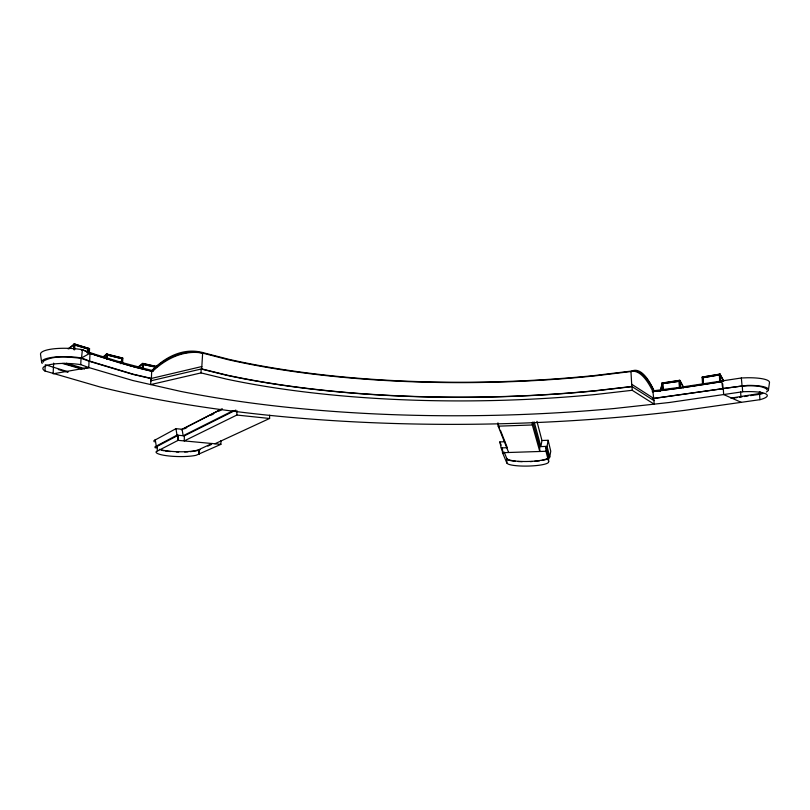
<?xml version="1.0" encoding="UTF-8"?>
<svg xmlns="http://www.w3.org/2000/svg" width="810" height="810" viewBox="0 0 810 810"><rect width="100%" height="100%" fill="white"/><g stroke="black" fill="none" stroke-linecap="round" stroke-linejoin="round"><path stroke-width="1.21" d="M214.893 443.789L269.598 418.476L269.649 415.206M235.831 410.093L184.376 435.841L184.234 440.923L236.844 415.044L236.935 410.64M220.887 444.346L178.078 440.346L156.087 451.747A22.143 4.04 1.3 0 0 170.616 456.141A22.143 4.04 1.3 0 0 196.05 455.301L220.887 444.346L220.978 440.589M198.825 454.44L198.946 449.601L212.179 443.445M201.832 366.535L150.903 378.553L150.701 384.588L201.042 372.904L201.143 369.016L226.405 375.253A426.283 127.028 -1.4 0 0 595.542 390.855L632.063 386.633L632.215 390.298L654.136 404.149L653.883 398.51L631.689 384.254M199.24 454.248L198.926 450.573M177.653 440.559L178.2 436.286M178.078 440.346L178.23 435.264L156.249 446.857A22.123 4.111 1.4 0 0 156.624 447.93M157.231 450.735L157.393 445.824M142.135 368.408L142.783 363.386L157.474 366.647M142.56 369.502L142.783 363.386M142.773 367.872L143.39 363.528L143.198 368.904M151.338 380.7L151.652 371.658L152.675 371.294A103.589 67.858 -78.6 0 1 202.652 353.119L201.69 368.894L150.832 380.811M121.49 363.579L122.229 358L122.016 363.457M122.624 363.113L122.816 358.152L106.778 353.99L103.518 356.491M120.548 362.89L120.579 362.121L95.104 354.294L95.074 355.074L93.97 354.74L94.001 353.95L81.445 349.525L81.405 350.315M106.1 357.878L106.262 354.112L107.376 354.142L107.193 358.466M106.566 359.002L106.778 353.99M79.795 368.428L79.826 367.669M45.208 365.968L44.945 370.99L100.106 386.998A601.202 183.961 -1.5 0 0 684.845 410.336L759.922 399.684A24.401 5.154 -3.3 0 0 765.45 393.711A24.401 5.154 -3.3 0 0 742.628 391.777L669.273 402.499L613.97 408.544A531.644 160.086 -1.5 0 1 180.195 391.291L132.749 380.498L88.766 367.537L80.747 364.632L81.041 358.263C68.82 357.2 54.908 354.891 43.699 360.966L43.193 362.192M84.22 369.249L84.26 368.489L66.248 363.214M88.209 352.978L88.401 348.594L88.989 348.482L88.796 352.876M81.041 358.263L89.049 361.219L88.766 367.537L53.116 373.795L53.652 363.133M92.826 354.385L89.404 353.332L89.434 352.552M89.383 352.178L89.545 348.654L74.388 343.906L68.101 348.877M151.419 378.432L133.539 374.291L89.657 361.108L90.011 353.231L82.397 349.647L77.041 348.938A29.859 7.179 3 0 0 40.5 354.152L41.634 362.11M73.568 348.766L73.791 344.017L89.545 348.654M74.085 349.849L74.388 343.906M74.682 349.738L74.945 344.088L74.358 344.189M760.62 391.898L760.469 394.197L762.736 393.488M82.397 349.647L81.537 357.939L89.657 361.108M768.447 389.792L769.5 382.502A27.368 6.014 -3.4 0 0 747.265 377.764L741.352 377.986L681.109 387.16L681.149 387.868L721.659 381.723M549.18 458.126L549.737 457.063L547.074 446.381L548.137 440.286L541.951 440.498L536.939 421.342M549.737 457.063L550.749 451.2L548.137 440.286M541.951 440.498L540.888 446.593L534.195 421.969M660.16 391.331L662.236 383.171L680.005 380.447L683.549 387.15M660.788 389.691L662.266 383.859M120.751 362.961L121.905 359.448M120.72 363.7L121.875 360.187M87.338 352.097L88.948 348.766M87.308 352.866L88.918 349.525M502.402 447.859L502.504 452.699L506.888 463.097L508.042 464.029A20.938 3.716 -1.2 0 0 528.991 466.044A20.938 3.716 -1.2 0 0 548.157 462.753L548.674 461.771L545.97 451.281L545.839 446.421L548.542 457.103L548.026 458.106A20.918 3.787 -1.3 0 1 528.879 461.447A20.918 3.787 -1.3 0 1 507.931 459.392L506.776 458.45L504.154 452.091M222.223 408.675L182.108 429.28L175.962 428.672L153.94 440.65A24.614 4.668 1.4 0 0 154.356 441.875M184.376 435.841L176.995 435.142L154.994 446.806A23.379 4.344 1.4 0 0 155.388 447.94M103.488 357.24L106.221 354.861M69.012 348.837L73.751 344.787M137.558 367.527L142.317 363.518L155.834 366.515M138.48 367.457L142.287 364.247M181.298 429.816L220.229 409.83M184.457 428.824L186.685 427.68M211.238 415.105L213.465 413.961M219.044 411.095L221.282 409.951M233.412 410.518L183.151 435.729L182.108 429.28M207.846 446.118L211.157 444.579M152.675 371.294L151.48 371.01A103.67 67.858 -78.6 0 1 201.457 352.806L202.358 352.482L228.572 359.265A421.058 130.845 -1.5 0 0 594.277 375.556L632.003 371A87.227 26.001 84.2 0 1 654.318 391.473L652.921 391.635A97.149 29.089 84.3 0 0 630.96 371.537L631.82 386.481L653.974 400.626M198.946 449.601L196.182 450.471A22.123 4.111 1.4 0 1 159.347 449.317M200.11 449.702L197.184 450.633A23.379 4.344 1.4 0 1 190.097 451.656M762.625 393.032L730.893 398.115M122.816 358.152L107.993 354.567M84.26 368.489L89.1 367.639M118.149 362.546L120.579 362.121M702.523 384.112L702.149 377.126L719.979 374.058L723.593 380.599M91.53 354.355L94.001 353.95M662.286 390.552L661.932 383.039L679.701 380.315L680.38 388.01M679.377 381.237L662.61 383.626L679.377 381.237L679.043 380.416L679.377 387.099M680.44 387.261L653.721 390.754M680.481 387.97L653.751 391.453M722.287 381.257L721.69 380.983L722.702 388.486L747.417 385.408A25.89 5.569 -3.4 0 1 766.321 392.04M723.006 388.628L653.69 398.368L652.921 391.635M766.928 389.873L766.513 388.861C759.284 384.74 750.283 385.985 742.274 385.935L652.678 398.642M733.273 398.115L736.978 397.578M739.459 397.224L741.93 396.87M744.4 396.515L748.106 395.979M750.576 395.624L759.233 394.369M654.318 391.473A97.2 29.018 84.3 0 0 632.397 371.365L594.601 375.921A422.8 131.392 -1.5 0 1 227.752 359.6L201.457 352.806M631.82 386.481L595.34 390.703A425.22 126.684 -1.4 0 1 226.901 375.111L201.69 368.894M632.215 390.298L595.674 394.49A426.627 125.763 -1.4 0 1 226.314 379.07L201.042 372.904M498.12 423.002L498.19 426.171L532.342 424.977L539.784 451.484L539.652 446.634L532.848 422.02M503.385 453.195L501.177 447.9L499.821 441.916L504.731 441.754M501.177 447.9L507.313 447.697L500.408 430.252M539.652 446.634L547.074 446.381M502.504 452.699L545.97 451.281M236.844 415.044L269.598 418.476M156.279 367.112L142.894 364.389L155.814 367.234M150.903 378.553L132.982 374.402L89.049 361.219M152.24 370.534L121.591 362.434M133.265 366.798L152.209 371.284M107.345 354.891L122.209 358.749L106.819 355.013M67.868 371.699L45.269 364.713M58.29 369.502L67.939 372.256M62.35 363.406L81.658 369.036M63.818 363.285L83.025 368.894M96.228 355.428L121.561 363.204M122.735 363.558L132.101 366.434M87.115 352.471L89.404 353.332M702.149 377.126L720.323 374.19L720.789 382.421M661.932 383.039L662.357 385.681M741.251 402.327L723.634 394.551L723.31 388.759L722.702 388.486M680.035 381.135L683.579 387.838M720.363 374.898L723.634 381.308M499.821 441.916L501.167 445.156M502.423 448.831L502.595 452.911M498.19 426.171L508.65 452.496M497.654 423.265L499.497 427.923M175.962 428.672L176.995 435.142M155.206 439.476L156.198 445.713M703.141 384.335L702.493 377.247L702.867 384.244M741.352 377.986L742.031 385.611M759.415 391.615L759.922 399.684M742.274 385.935L742.628 391.777M740.634 391.969L740.917 396.677M722.733 383.808L722.935 387.423M719.979 374.058L720.454 382.29M719.837 377.45L719.321 374.179L719.776 382.188M719.979 379.88L720.11 382.31M703.505 383.879L702.796 377.014L703.161 383.748M679.701 380.315L680.076 387.879M679.438 382.442L679.681 387.231M663.198 389.711L662.57 382.948L662.894 389.58M548.542 457.103L548.674 461.771M532.281 422.85L532.342 424.977M506.776 458.45L506.888 463.097M151.48 371.01A93.039 60.821 -78.3 0 1 202.358 352.482M722.601 381.399A528.991 165.463 -1.5 0 1 652.212 391.675M152.817 371.537A528.991 165.463 -1.5 0 1 89.991 353.231L81.537 357.939L76.322 357.261A28.36 6.672 3 0 0 42.211 363.447M44.945 370.99A26.841 6.207 2.9 0 1 50.989 364.419A26.841 6.207 2.9 0 1 80.747 364.632M547.206 459.138A22.103 3.999 -1.3 0 1 541.87 460.444M539.581 460.799A22.103 3.999 -1.3 0 1 534.468 461.346M532.281 461.498A22.103 3.999 -1.3 0 1 530.034 461.619M522.177 461.68A22.103 3.999 -1.3 0 1 517.924 461.487M515.464 461.285A22.103 3.999 -1.3 0 1 506.827 459.483M187.971 451.808A23.379 4.344 1.4 0 1 184.599 451.96M178.686 451.98A23.379 4.344 1.4 0 1 176.297 451.909M170.465 451.545A23.379 4.344 1.4 0 1 165.129 450.907M163.914 450.724A23.379 4.344 1.4 0 1 161.656 450.289M74.915 344.858L74.317 344.959L88.958 349.252L74.915 344.858M719.361 374.878L702.837 377.713L719.361 374.878"/></g></svg>
